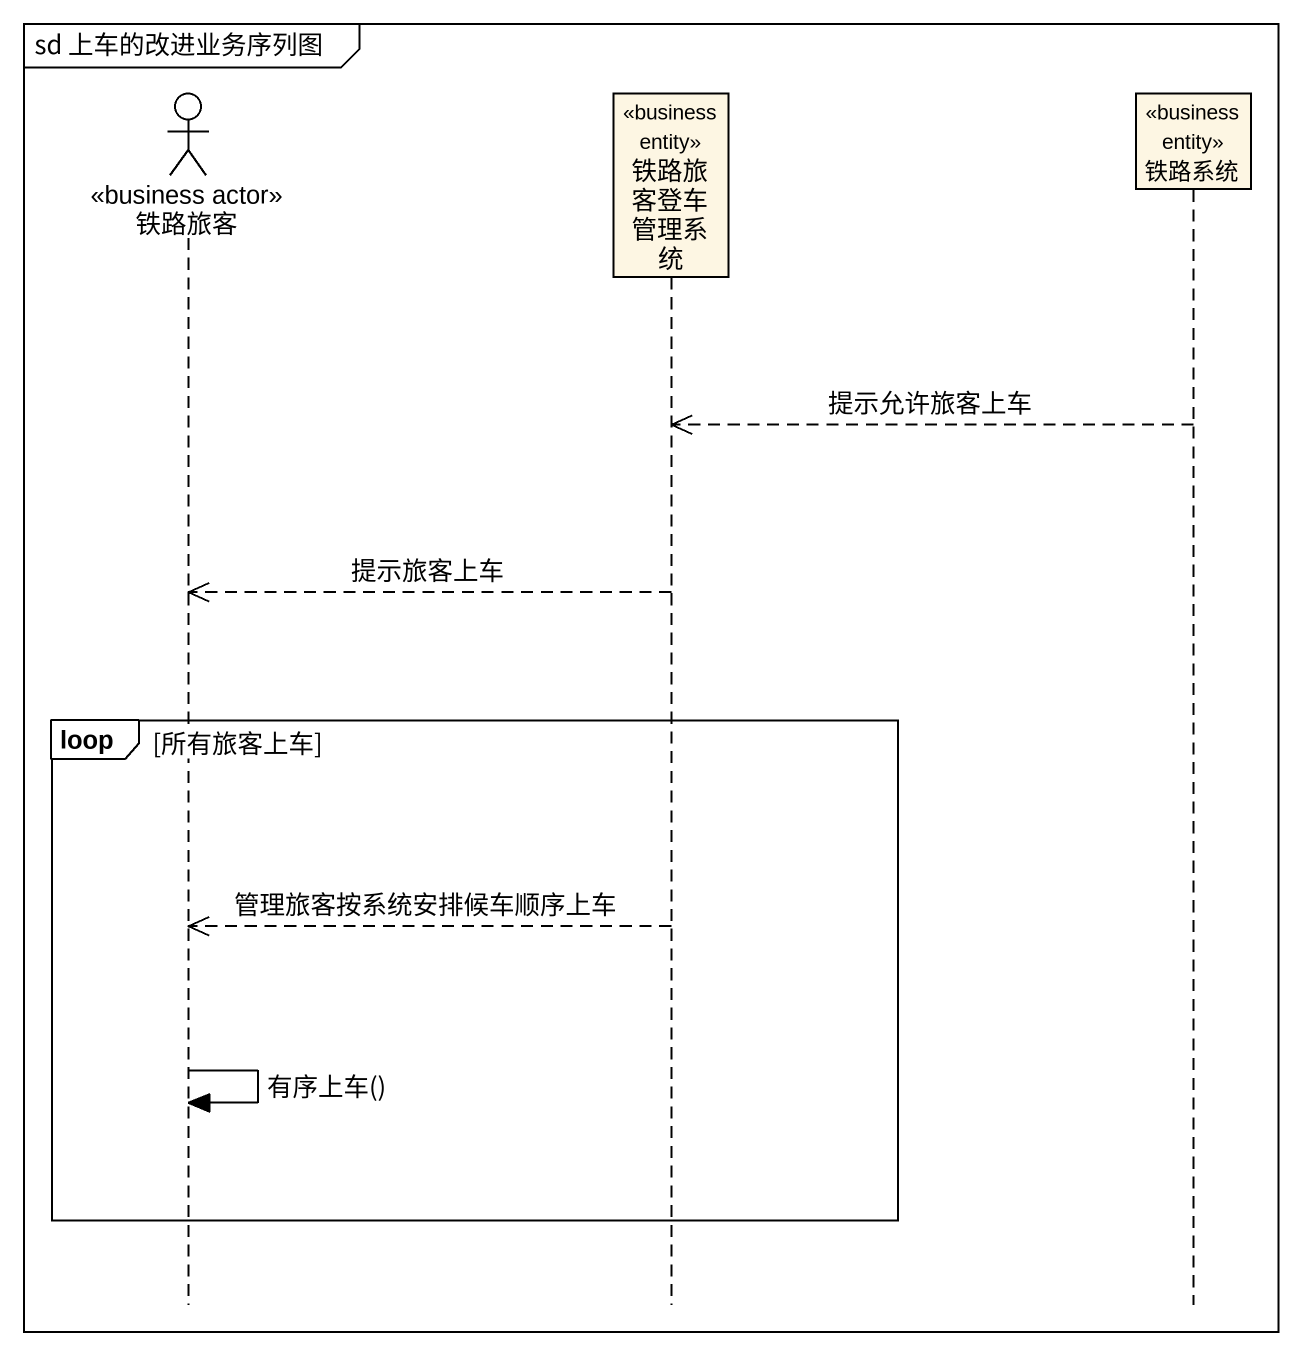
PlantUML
@startuml
mainframe sd 上车的改进业务序列图
hide footbox
actor 铁路旅客 <<business actor>>
participant 铁路旅客登车管理系统 <<business entity>>
participant 铁路系统 <<business entity>>

铁路系统 -->> 铁路旅客登车管理系统 : 提示允许旅客上车
铁路旅客登车管理系统 -->> 铁路旅客 : 提示旅客上车
loop 所有旅客上车
  铁路旅客登车管理系统 -->> 铁路旅客 : 管理旅客按系统安排候车顺序上车
  铁路旅客 -> 铁路旅客 : 有序上车()
end
@enduml
